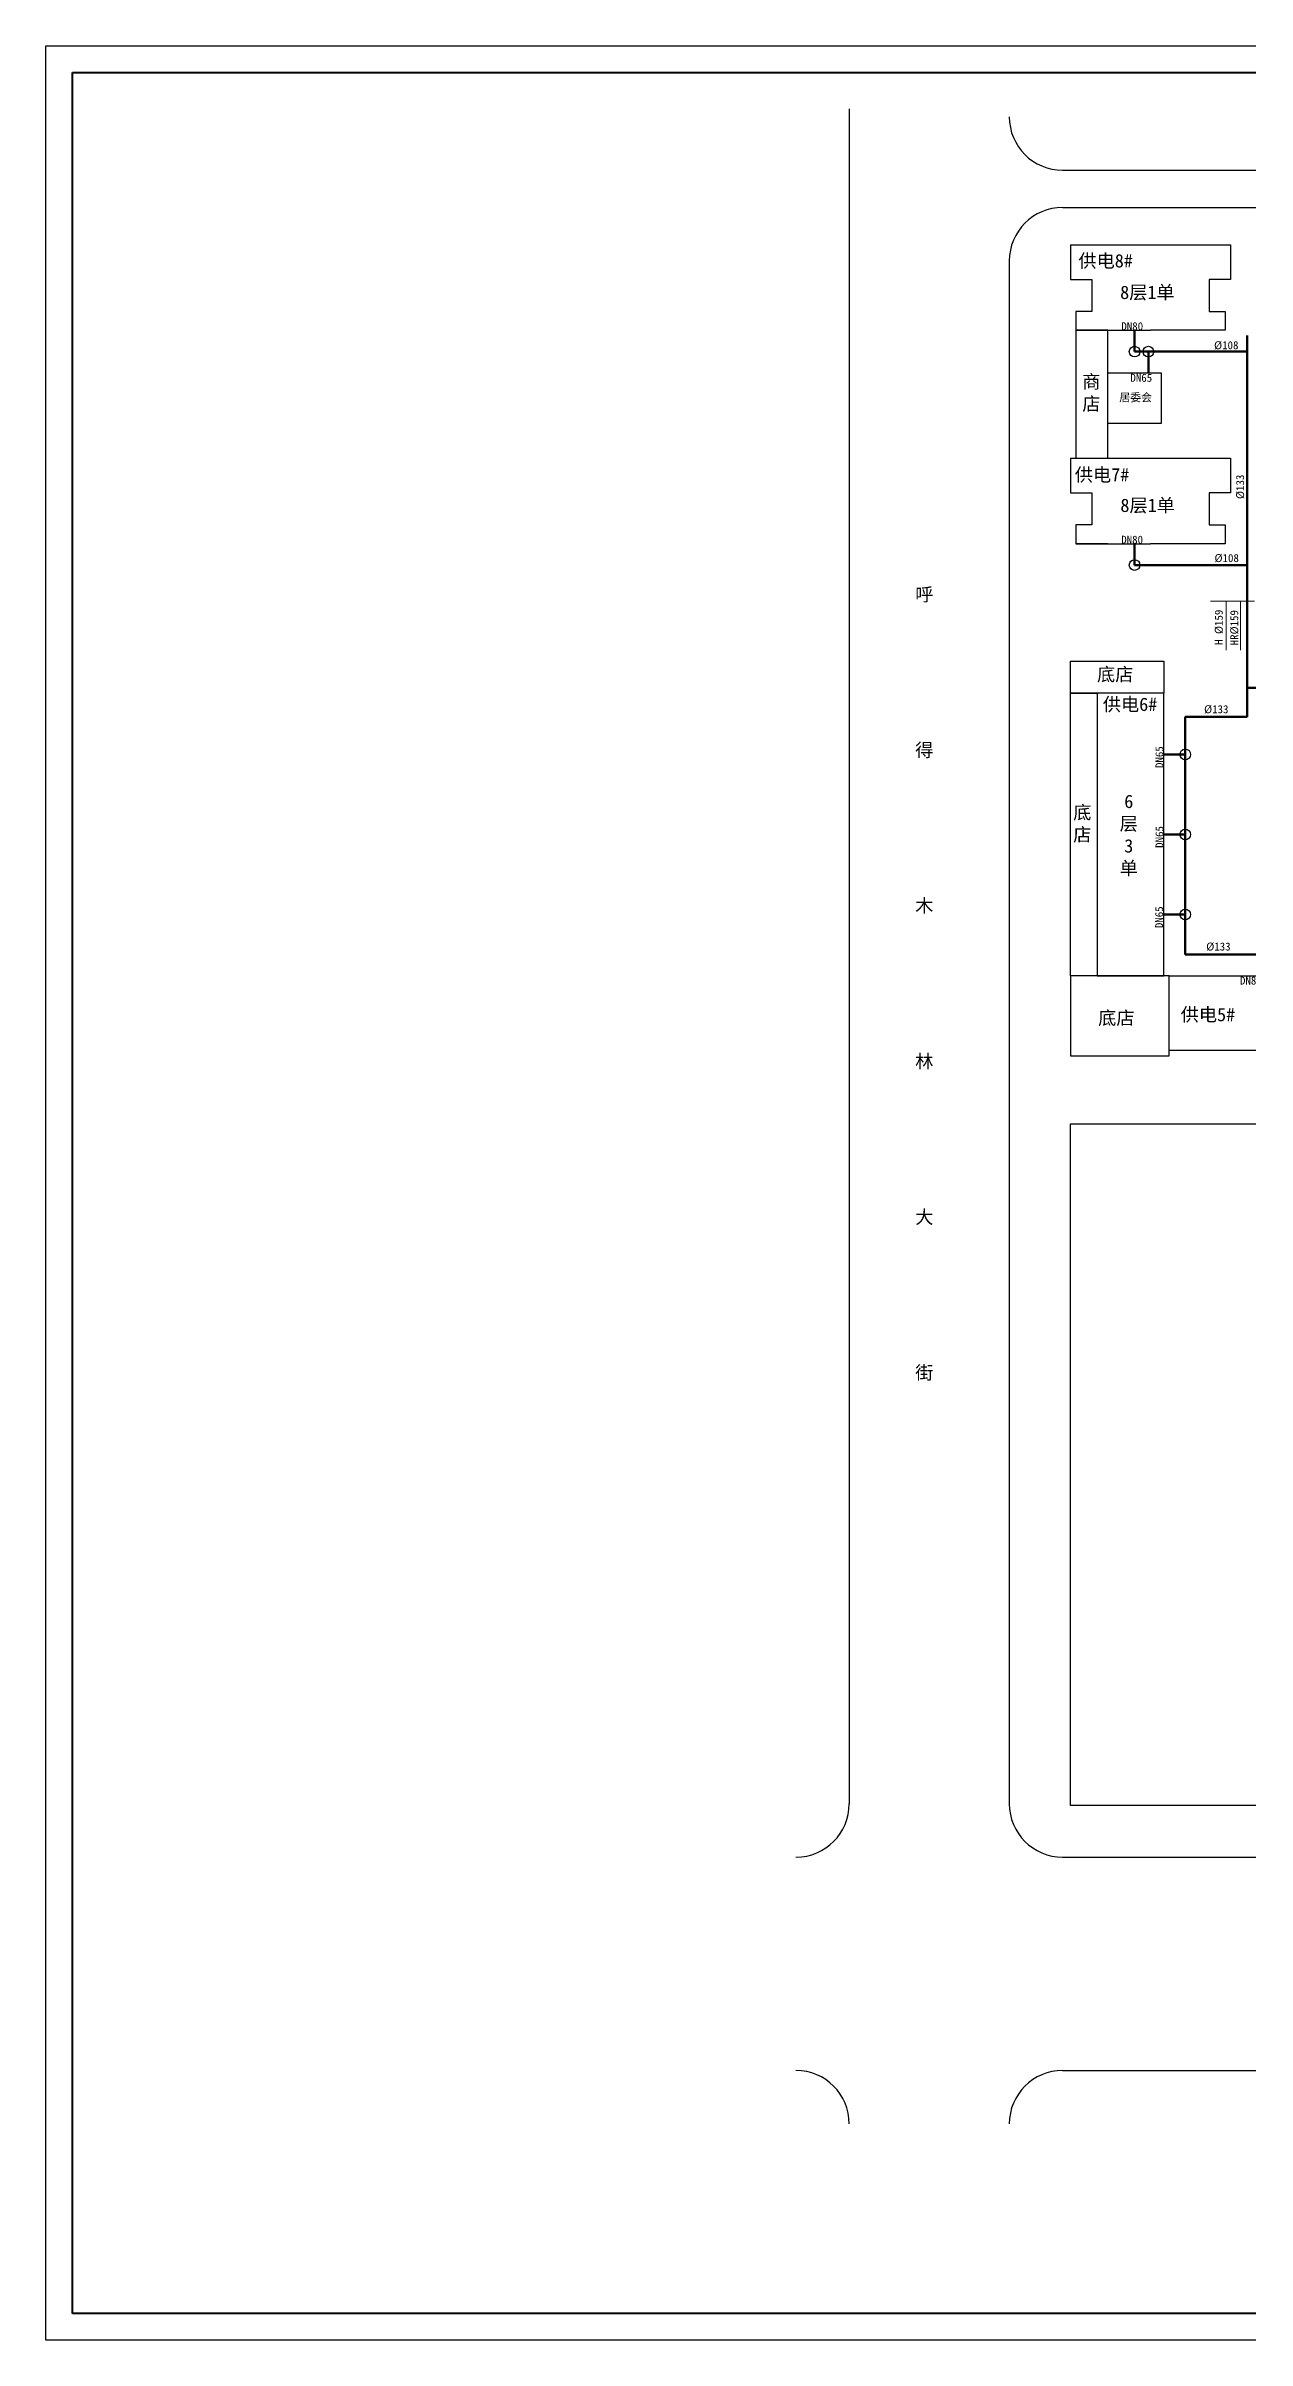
# Model space of a CAD drawing. Header units: millimetres. Extents: x 710 to 1314, y 285 to 715.
# Drawn here: x 710.2 to 935.4, y 285.3 to 715.3 of the extents above; entities that cross this region are included whole.
import ezdxf

# ---------------------------------------------------------------- set-up
doc = ezdxf.new("R2010")
doc.units = ezdxf.units.MM
doc.layers.add('围栏', color=3, linetype='Continuous')
doc.layers.add('边线', color=1, linetype='Continuous')
doc.layers.add('标注', color=7, linetype='Continuous', lineweight=18)
doc.layers.add('管道', color=7, linetype='Continuous', lineweight=50)

msp = doc.modelspace()

# ---------------------------------------------------------------- linework, layer by layer
at = {"lineweight": 40}
for p, q in [((715.18, 290.35), (715.18, 710.35)), ((715.18, 710.35), (1309.18, 710.35)), ((1309.18, 290.35), (715.18, 290.35))]:
    msp.add_line(p, q, dxfattribs=at)
for p, q in [((860.82, 703.53), (860.82, 385.88)), ((900.82, 692.05), (979.47, 692.05)), ((900.82, 685.05), (978.29, 685.05)), ((902.32, 678.05), (932.32, 678.05)), ((902.32, 678.05), (902.32, 671.55)), ((932.32, 678.05), (932.32, 671.55)), ((890.82, 675.05), (890.82, 385.88)), ((902.32, 671.55), (906.32, 671.55)), ((906.32, 671.55), (906.32, 665.55)), ((932.32, 671.55), (928.32, 671.55)), ((928.32, 671.55), (928.32, 665.55)), ((903.32, 665.55), (903.32, 662.05)), ((906.32, 665.55), (903.32, 665.55)), ((928.32, 665.55), (931.32, 665.55)), ((931.32, 665.55), (931.32, 662.05)), ((903.32, 662.05), (917.32, 662.05)), ((903.32, 662.05), (903.32, 638.05)), ((909.32, 662.05), (903.32, 662.05)), ((909.32, 638.05), (909.32, 662.05)), ((931.32, 662.05), (917.32, 662.05)), ((909.32, 654.05), (919.32, 654.05)), ((909.32, 644.55), (909.32, 654.05)), ((919.32, 654.05), (919.32, 644.55)), ((919.32, 644.55), (909.32, 644.55)), ((902.32, 638.05), (902.32, 631.55)), ((902.32, 638.05), (932.32, 638.05)), ((903.32, 638.05), (909.32, 638.05)), ((932.32, 638.05), (932.32, 631.55)), ((902.32, 631.55), (906.32, 631.55)), ((906.32, 631.55), (906.32, 625.55)), ((928.32, 631.55), (928.32, 625.55)), ((932.32, 631.55), (928.32, 631.55)), ((906.32, 625.55), (903.32, 625.55)), ((903.32, 625.55), (903.32, 622.05)), ((928.32, 625.55), (931.32, 625.55)), ((931.32, 625.55), (931.32, 622.05)), ((890.82, 622.05), (890.82, 600.05)), ((909.32, 622.05), (903.32, 622.05)), ((903.32, 622.05), (917.32, 622.05)), ((931.32, 622.05), (917.32, 622.05)), ((902.32, 600.05), (907.32, 600.05)), ((902.32, 594.05), (902.32, 600.05)), ((907.32, 600.05), (919.82, 600.05)), ((919.82, 600.05), (919.82, 594.05)), ((919.82, 594.05), (902.32, 594.05)), ((902.32, 594.05), (907.32, 594.05)), ((902.32, 541.05), (902.32, 594.05)), ((907.32, 594.05), (907.32, 541.05)), ((919.82, 541.05), (919.82, 594.05)), ((907.32, 541.05), (902.32, 541.05)), ((902.32, 541.05), (902.32, 526.05)), ((920.82, 541.05), (902.32, 541.05)), ((907.32, 541.05), (919.82, 541.05)), ((920.82, 541.05), (978.32, 541.05)), ((920.82, 527.05), (920.82, 541.05)), ((920.82, 526.05), (920.82, 541.05)), ((902.32, 526.05), (920.82, 526.05)), ((978.32, 527.05), (920.82, 527.05)), ((900.82, 375.88), (1147.84, 375.88)), ((900.82, 335.88), (1147.84, 335.88))]:
    msp.add_line(p, q)
for centre in [(914.32, 658.05), (916.9, 658.05), (914.32, 618.05), (923.82, 582.55), (923.82, 567.55), (923.82, 552.55)]:
    msp.add_circle(centre, 1)
for centre, start, end in [((900.82, 702.05), 180, 270), ((900.82, 675.05), 90, 180), ((850.82, 385.88), 270, 0), ((900.82, 385.88), 180, 270), ((850.82, 325.88), 0, 90), ((900.82, 325.88), 90, 180)]:
    msp.add_arc(centre, 10, start, end)
at = {"layer": '围栏'}
for p, q in [((902.32, 513.31), (1032.69, 513.31)), ((902.32, 385.55), (902.32, 513.31)), ((1116.83, 385.55), (902.32, 385.55))]:
    msp.add_line(p, q, dxfattribs=at)
at = {"layer": '标注'}
for p, q in [((936.78, 611.27), (928.54, 611.27)), ((931.47, 602.09), (931.47, 611.27)), ((934.18, 602.09), (934.18, 611.27))]:
    msp.add_line(p, q, dxfattribs=at)
at = {"layer": '管道'}
for p, q in [((914.32, 662.05), (914.32, 658.05)), ((914.32, 658.05), (935.42, 658.05)), ((916.9, 658.05), (916.9, 654.05)), ((935.42, 589.58), (935.42, 661.05)), ((914.32, 622.05), (914.32, 618.05)), ((914.32, 618.05), (935.42, 618.05)), ((1008.32, 595.05), (935.42, 595.05)), ((935.42, 589.58), (923.82, 589.58)), ((923.82, 589.58), (923.82, 545.05)), ((919.82, 582.55), (923.82, 582.55)), ((919.82, 567.55), (923.82, 567.55)), ((919.82, 552.55), (923.82, 552.55)), ((923.82, 545.05), (979.65, 545.05))]:
    msp.add_line(p, q, dxfattribs=at)
at = {"layer": '边线'}
for p, q in [((710.18, 715.35), (1314.18, 715.35)), ((710.18, 285.35), (710.18, 715.35)), ((1314.18, 285.35), (710.18, 285.35))]:
    msp.add_line(p, q, dxfattribs=at)

# ---------------------------------------------------------------- texts
at = {"layer": '标注'}
for s, insert, char_height, width, attachment_point in [('{\\fSimSun|b0|i0|c134|p54;供电}8#', (903.78, 676.32), 2.5, 12.0726, 1), ('8{\\fSimSun|b0|i0|c134|p54;层}1{\\fSimSun|b0|i0|c134|p54;单}', (911.61, 670.41), 2.5, 15.1881, 1), ('DN80', (911.84, 663.55), 1.5, 6.3469, 1), ('%%C108', (929.22, 659.99), 1.5, 9.9494, 1), ('{\\fSimSun|b0|i0|c134|p54;商店}', (904.52, 653.68), 2.5, 2.8982, 1), ('DN65', (913.54, 653.89), 1.5, 6.3469, 1), ('{\\fSimSun|b0|i0|c134|p54;居委会}', (911.45, 650.21), 1.5, 7.0654, 1), ('{\\fSimSun|b0|i0|c134|p54;供电}7#', (903.11, 636.22), 2.5, 12.0726, 1), ('8{\\fSimSun|b0|i0|c134|p54;层}1{\\fSimSun|b0|i0|c134|p54;单}', (911.66, 630.49), 2.5, 15.1881, 1), ('DN80', (911.82, 623.55), 1.5, 6.3469, 1), ('%%C108', (929.3, 620.1), 1.5, 9.9494, 1), ('{\\fSimSun|b0|i0|c134|p54;呼\\P\\P\\P\\P\\P\\P\\P得\\P\\P\\P\\P\\P\\P\\P木\\P\\P\\P\\P\\P\\P\\P林\\P\\P\\P\\P\\P\\P\\P大\\P\\P\\P\\P\\P\\P\\P街}', (873.18, 613.79), 2.5, 14.6289, 1), ('{\\fSimSun|b0|i0|c134|p54;底店}', (907.28, 598.81), 2.5, 8.9433, 1), ('{\\fSimSun|b0|i0|c134|p54;供电}6#', (908.36, 593.19), 2.5, 12.0726, 1), ('%%C133', (927.35, 591.77), 1.5, 9.9494, 1), ('{\\fSimSun|b0|i0|c134|p54;底店}', (902.81, 572.94), 2.5, 3.1379, 1), ('6{\\fSimSun|b0|i0|c134|p54;层}3{\\fSimSun|b0|i0|c134|p54;单}', (913.23, 567.36), 2.5, 3.6485, 5), ('%%C133', (927.75, 547.29), 1.5, 9.9494, 1), ('DN80', (934.08, 540.91), 1.5, 6.3469, 1), ('{\\fSimSun|b0|i0|c134|p54;底店}', (907.49, 534.41), 2.5, 8.9433, 1), ('{\\fSimSun|b0|i0|c134|p54;供电}5#', (922.96, 535.05), 2.5, 12.0726, 1)]:
    msp.add_mtext(s, dxfattribs=dict(at, insert=insert, char_height=char_height, width=width, attachment_point=attachment_point))
at = {"layer": '标注', "char_height": 1.5, "attachment_point": 1, "rotation": 90}
for s, insert, width in [('%%C133', (933.35, 630.42), 13.0374), ('H %%C159', (929.35, 603.07), 11.8997), ('HR%%C159', (932.26, 602.99), 11.9811), ('DN65', (918.22, 580), 3.133), ('DN65', (918.23, 565.04), 3.133), ('DN65', (918.17, 549.99), 3.133)]:
    msp.add_mtext(s, dxfattribs=dict(at, insert=insert, width=width))

doc.saveas('drawing.dxf')
